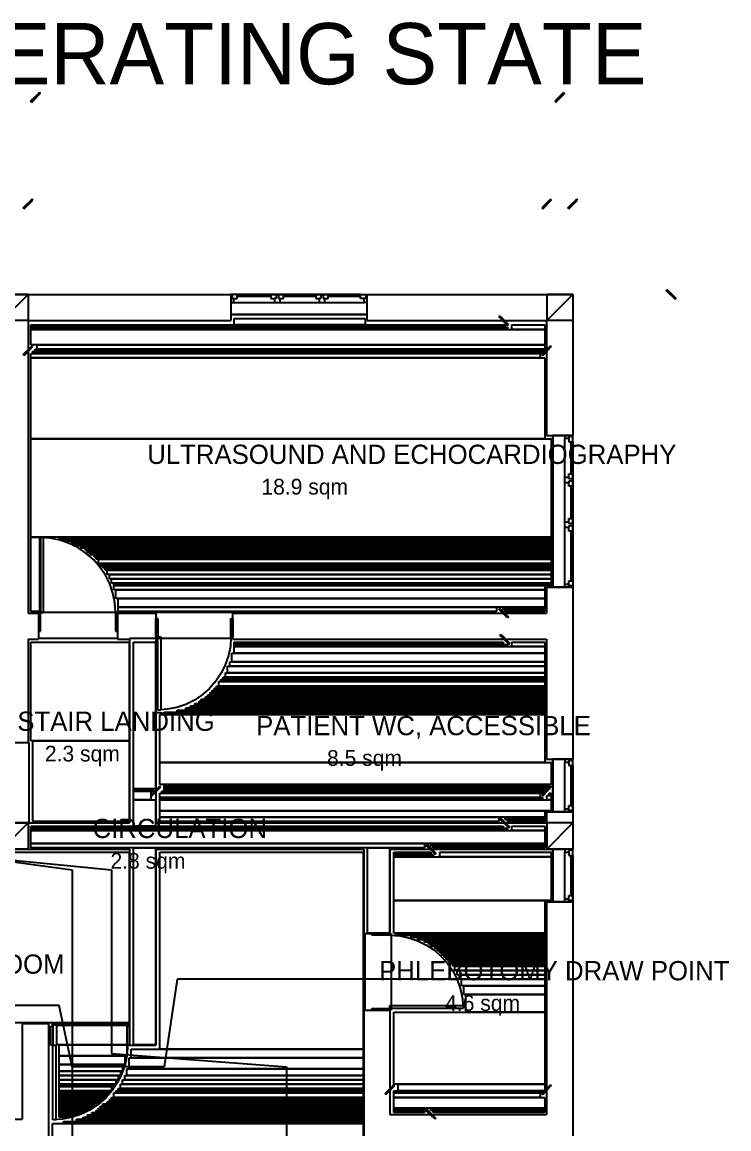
# Model space of a CAD drawing. Header units: millimetres. Extents: x -1419 to 55175, y -17366 to 3110.
# Drawn here: x 47097 to 55175, y -9535 to 3110 of the extents above; entities that cross this region are included whole.
import ezdxf

# ---------------------------------------------------------------- set-up
doc = ezdxf.new("R2010")
doc.units = ezdxf.units.MM
for name, color, linetype in [('COLUMN', 7, 'CONTINUOUS'), ('DOOR-EXISTING', 8, 'CONTINUOUS'), ('FLOW-PATIENT', 5, 'CONTINUOUS'), ('FLOW-SPECIMEN', 3, 'CONTINUOUS'), ('NOTES', 8, 'CONTINUOUS'), ('OPENING-CASED', 4, 'CONTINUOUS'), ('ROOM-AREA', 8, 'CONTINUOUS'), ('ROOM-TEXT', 7, 'CONTINUOUS'), ('WALL-EXISTING', 7, 'CONTINUOUS'), ('ZONE-CLINIC', 5, 'CONTINUOUS'), ('ZONE-COMMON', 8, 'CONTINUOUS'), ('ZONE-DIAGNOSTICS', 3, 'CONTINUOUS'), ('ZONE-PROCEDURE', 6, 'CONTINUOUS')]:
    doc.layers.add(name, color=color, linetype=linetype)

msp = doc.modelspace()

# ---------------------------------------------------------------- linework, layer by layer
at = {"layer": 'COLUMN'}
for p, q in [((47295.4, 2306.7), (47194.2, 2208.8)), ((47194.2, 2208.8), (47295.4, 2306.7)), ((47207.3, 2195.8), (47295.4, 2306.7)), ((47207.3, 2195.8), (47295.4, 2306.7)), ((47295.4, 2306.7), (47207.3, 2195.8)), ((47295.4, 2306.7), (47207.3, 2195.8)), ((47305.2, 2296.9), (47207.3, 2195.8)), ((47207.3, 2195.8), (47305.2, 2296.9)), ((47295.4, 2306.7), (47305.2, 2296.9)), ((47305.2, 2296.9), (47295.4, 2306.7)), ((53285.6, 2306.7), (53184.5, 2208.8)), ((53197.5, 2195.8), (53285.6, 2306.7)), ((53197.5, 2195.8), (53285.6, 2306.7)), ((53295.4, 2296.9), (53197.5, 2195.8)), ((53285.6, 2306.7), (53295.4, 2296.9)), ((47194.2, 2208.8), (47207.3, 2195.8)), ((47207.3, 2195.8), (47194.2, 2208.8)), ((53184.5, 2208.8), (53197.5, 2195.8)), ((47109.4, 988.6), (47210.5, 1086.5)), ((47109.4, 988.6), (47210.5, 1086.5)), ((47210.5, 1086.5), (47122.4, 975.5)), ((47210.5, 1086.5), (47122.4, 975.5)), ((47210.5, 1086.5), (47122.4, 975.5)), ((47210.5, 1086.5), (47122.4, 975.5)), ((47122.4, 975.5), (47220.3, 1076.7)), ((47122.4, 975.5), (47220.3, 1076.7)), ((47220.3, 1076.7), (47210.5, 1086.5)), ((47220.3, 1076.7), (47210.5, 1086.5)), ((53135.5, 1086.5), (53037.6, 988.6)), ((53135.5, 1086.5), (53037.6, 988.6)), ((53047.4, 975.5), (53135.5, 1086.5)), ((53047.4, 975.5), (53135.5, 1086.5)), ((53047.4, 975.5), (53135.5, 1086.5)), ((53047.4, 975.5), (53135.5, 1086.5)), ((53145.3, 1076.7), (53047.4, 975.5)), ((53145.3, 1076.7), (53047.4, 975.5)), ((53135.5, 1086.5), (53145.3, 1076.7)), ((53135.5, 1086.5), (53145.3, 1076.7)), ((53334.5, 988.6), (53435.7, 1086.5)), ((53435.7, 1086.5), (53347.6, 975.5)), ((53435.7, 1086.5), (53347.6, 975.5)), ((53347.6, 975.5), (53445.5, 1076.7)), ((53445.5, 1076.7), (53435.7, 1086.5)), ((47122.4, 975.5), (47109.4, 988.6)), ((47122.4, 975.5), (47109.4, 988.6)), ((53037.6, 988.6), (53047.4, 975.5)), ((53037.6, 988.6), (53047.4, 975.5)), ((53347.6, 975.5), (53334.5, 988.6)), ((46864.7, -300.2), (47164.9, 0)), ((47164.9, 0), (46864.7, 0)), ((46864.7, -300.2), (47164.9, 0)), ((47164.9, 0), (47164.9, -300.2)), ((53093.1, 0), (53093.1, -300.2)), ((53093.1, -300.2), (53393.3, 0)), ((53393.3, 0), (53093.1, 0)), ((53093.1, -300.2), (53393.3, 0)), ((53393.3, 0), (53393.3, -300.2)), ((54460.1, 45.7), (54469.9, 55.5)), ((54571.1, -45.7), (54460.1, 45.7)), ((54460.1, 45.7), (54561.3, -55.5)), ((54571.1, -45.7), (54460.1, 45.7)), ((54469.9, 55.5), (54571.1, -45.7)), ((54561.3, -55.5), (54571.1, -45.7)), ((52545, -254.5), (52558, -244.7)), ((52558, -244.7), (52655.9, -345.8)), ((47164.9, -300.2), (46864.7, -300.2)), ((52655.9, -345.8), (52545, -254.5)), ((52545, -254.5), (52646.1, -355.6)), ((52655.9, -345.8), (52545, -254.5)), ((52646.1, -355.6), (52655.9, -345.8)), ((53393.3, -300.2), (53093.1, -300.2)), ((47109.4, -688.4), (47210.5, -587.3)), ((47210.5, -587.3), (47122.4, -698.2)), ((47210.5, -587.3), (47122.4, -698.2)), ((47122.4, -698.2), (47220.3, -597.1)), ((47220.3, -597.1), (47210.5, -587.3)), ((53135.5, -587.3), (53037.6, -688.4)), ((53047.4, -698.2), (53135.5, -587.3)), ((53047.4, -698.2), (53135.5, -587.3)), ((53145.3, -597.1), (53047.4, -698.2)), ((53135.5, -587.3), (53145.3, -597.1)), ((47122.4, -698.2), (47109.4, -688.4)), ((53037.6, -688.4), (53047.4, -698.2)), ((52558, -3585.7), (52545, -3595.4)), ((52545, -3595.4), (52655.9, -3686.8)), ((52545, -3595.4), (52655.9, -3686.8)), ((52646.1, -3696.6), (52545, -3595.4)), ((52655.9, -3686.8), (52558, -3585.7)), ((52655.9, -3686.8), (52646.1, -3696.6)), ((52558, -3895.6), (52571.1, -3885.8)), ((52669, -3983.7), (52558, -3895.6)), ((52558, -3895.6), (52659.2, -3996.7)), ((52669, -3983.7), (52558, -3895.6)), ((52571.1, -3885.8), (52669, -3983.7)), ((52659.2, -3996.7), (52669, -3983.7)), ((48571.1, -5719.4), (48672.2, -5618.3)), ((48672.2, -5618.3), (48580.9, -5729.2)), ((48672.2, -5618.3), (48580.9, -5729.2)), ((48580.9, -5729.2), (48682, -5628.1)), ((48682, -5628.1), (48672.2, -5618.3)), ((53135.5, -5618.3), (53037.6, -5719.4)), ((53047.4, -5729.2), (53135.5, -5618.3)), ((53047.4, -5729.2), (53135.5, -5618.3)), ((53145.3, -5628.1), (53047.4, -5729.2)), ((53135.5, -5618.3), (53145.3, -5628.1)), ((48580.9, -5729.2), (48571.1, -5719.4)), ((53037.6, -5719.4), (53047.4, -5729.2)), ((46864.7, -6339.3), (47164.9, -6039.2)), ((47164.9, -6039.2), (46864.7, -6039.2)), ((46864.7, -6339.3), (47164.9, -6039.2)), ((47164.9, -6039.2), (47164.9, -6339.3)), ((52571.1, -5987), (52558, -5996.8)), ((52558, -5996.8), (52669, -6084.8)), ((52558, -5996.8), (52669, -6084.8)), ((52659.2, -6094.6), (52558, -5996.8)), ((52669, -6084.8), (52571.1, -5987)), ((53093.1, -6039.2), (53093.1, -6339.3)), ((53093.1, -6339.3), (53393.3, -6039.2)), ((53393.3, -6039.2), (53093.1, -6039.2)), ((53093.1, -6339.3), (53393.3, -6039.2)), ((53393.3, -6039.2), (53393.3, -6339.3)), ((52669, -6084.8), (52659.2, -6094.6)), ((51716.3, -6296.9), (51726, -6283.9)), ((51827.2, -6385), (51716.3, -6296.9)), ((51716.3, -6296.9), (51817.4, -6394.8)), ((51827.2, -6385), (51716.3, -6296.9)), ((51726, -6283.9), (51827.2, -6385)), ((47164.9, -6339.3), (46864.7, -6339.3)), ((51817.4, -6394.8), (51827.2, -6385)), ((53393.3, -6339.3), (53093.1, -6339.3)), ((51246.4, -9132.2), (51344.3, -9031)), ((51344.3, -9031), (51256.2, -9141.9)), ((51344.3, -9031), (51256.2, -9141.9)), ((51256.2, -9141.9), (51357.4, -9040.8)), ((51357.4, -9040.8), (51344.3, -9031)), ((53135.5, -9031), (53037.6, -9132.2)), ((53047.4, -9141.9), (53135.5, -9031)), ((53047.4, -9141.9), (53135.5, -9031)), ((53145.3, -9040.8), (53047.4, -9141.9)), ((53135.5, -9031), (53145.3, -9040.8)), ((51256.2, -9141.9), (51246.4, -9132.2)), ((53037.6, -9132.2), (53047.4, -9141.9)), ((51726, -9314.9), (51716.3, -9327.9)), ((51716.3, -9327.9), (51827.2, -9416)), ((51716.3, -9327.9), (51827.2, -9416)), ((51817.4, -9425.8), (51716.3, -9327.9)), ((51827.2, -9416), (51726, -9314.9)), ((51827.2, -9416), (51817.4, -9425.8))]:
    msp.add_line(p, q, dxfattribs=at)
at = {"layer": 'DOOR-EXISTING'}
for p, q in [((49556.4, 0), (49484.6, 0)), ((49484.6, 0), (49484.6, -231.6)), ((49497.7, 0), (49497.7, -45.7)), ((50192.6, 0), (49556.4, 0)), ((49556.4, 0), (50965.8, 0)), ((49556.4, -45.7), (49556.4, 0)), ((50120.8, 0), (49647.7, 0)), ((50013.2, 0), (49941.4, 0)), ((49941.4, 0), (49941.4, -45.7)), ((50000.1, 0), (50000.1, -45.7)), ((50084.9, 0), (50013.2, 0)), ((50026.2, 0), (50026.2, -45.7)), ((50084.9, -45.7), (50084.9, 0)), ((50965.8, 0), (50192.6, 0)), ((50734.2, 0), (50264.4, 0)), ((50525.4, 0), (50453.6, 0)), ((50453.6, 0), (50453.6, -45.7)), ((50512.3, 0), (50512.3, -45.7)), ((50597.2, 0), (50525.4, 0)), ((50538.4, 0), (50538.4, -45.7)), ((50597.2, -45.7), (50597.2, 0)), ((50965.8, -45.7), (50965.8, 0)), ((50965.8, 0), (51037.6, 0)), ((51024.6, 0), (51024.6, -45.7)), ((51037.6, 0), (51037.6, -231.6)), ((49484.6, -91.4), (49517.2, -91.4)), ((49497.7, -45.7), (49517.2, -45.7)), ((49517.2, -91.4), (49517.2, -45.7)), ((49517.2, -45.7), (49556.4, -45.7)), ((49517.2, -91.4), (50160, -91.4)), ((49941.4, -22.8), (49556.4, -22.8)), ((49941.4, -45.7), (49980.5, -45.7)), ((50000.1, -45.7), (49980.5, -45.7)), ((49980.5, -45.7), (49980.5, -91.4)), ((49980.5, -91.4), (50013.2, -91.4)), ((50013.2, -91.4), (50045.8, -91.4)), ((50026.2, -45.7), (50045.8, -45.7)), ((50045.8, -45.7), (50084.9, -45.7)), ((50045.8, -91.4), (50045.8, -45.7)), ((50453.6, -22.8), (50084.9, -22.8)), ((50098, -91.4), (51005, -91.4)), ((50453.6, -45.7), (50492.8, -45.7)), ((50512.3, -45.7), (50492.8, -45.7)), ((50492.8, -45.7), (50492.8, -91.4)), ((50492.8, -91.4), (50525.4, -91.4)), ((50525.4, -91.4), (50558, -91.4)), ((50538.4, -45.7), (50558, -45.7)), ((50558, -45.7), (50597.2, -45.7)), ((50558, -91.4), (50558, -45.7)), ((50965.8, -22.8), (50597.2, -22.8)), ((51005, -45.7), (50965.8, -45.7)), ((51005, -91.4), (51005, -45.7)), ((51024.6, -45.7), (51005, -45.7)), ((51037.6, -91.4), (51005, -91.4)), ((51037.6, -231.6), (49484.6, -231.6)), ((49484.6, -231.6), (50192.6, -231.6)), ((50192.6, -231.6), (51037.6, -231.6)), ((53161.6, -2453.5), (53161.6, -1611.7)), ((53161.6, -1611.7), (53161.6, -3344.2)), ((53390, -1611.7), (53161.6, -1611.7)), ((53298.6, -1611.7), (53298.6, -1644.4)), ((53390, -1624.8), (53344.3, -1624.8)), ((53344.3, -1624.8), (53344.3, -1644.4)), ((53390, -1683.5), (53390, -1611.7)), ((53298.6, -1644.4), (53344.3, -1644.4)), ((53298.6, -2551.4), (53298.6, -1644.4)), ((53344.3, -1644.4), (53344.3, -1683.5)), ((53344.3, -1683.5), (53390, -1683.5)), ((53367.2, -1683.5), (53367.2, -2048.9)), ((53390, -1683.5), (53390, -2453.5)), ((53390, -3272.4), (53390, -1683.5)), ((53390, -1911.9), (53390, -2381.7)), ((53298.6, -2120.7), (53298.6, -2088.1)), ((53298.6, -2088.1), (53344.3, -2088.1)), ((53298.6, -2153.3), (53298.6, -2120.7)), ((53344.3, -2088.1), (53344.3, -2048.9)), ((53344.3, -2048.9), (53390, -2048.9)), ((53344.3, -2107.7), (53344.3, -2088.1)), ((53390, -2107.7), (53344.3, -2107.7)), ((53390, -2133.8), (53344.3, -2133.8)), ((53344.3, -2133.8), (53344.3, -2153.3)), ((53390, -2048.9), (53390, -2120.7)), ((53390, -2120.7), (53390, -2192.5)), ((53344.3, -2153.3), (53298.6, -2153.3)), ((53344.3, -2192.5), (53344.3, -2153.3)), ((53390, -2192.5), (53344.3, -2192.5)), ((53367.2, -2192.5), (53367.2, -2561.2)), ((53161.6, -3344.2), (53161.6, -2453.5)), ((53298.6, -3311.6), (53298.6, -2486.1)), ((53390, -2453.5), (53390, -3272.4)), ((53390, -2525.3), (53390, -2998.4)), ((53298.6, -2633), (53298.6, -2600.3)), ((53298.6, -2600.3), (53344.3, -2600.3)), ((53298.6, -2665.6), (53298.6, -2633)), ((53344.3, -2600.3), (53344.3, -2561.2)), ((53344.3, -2561.2), (53390, -2561.2)), ((53344.3, -2619.9), (53344.3, -2600.3)), ((53390, -2619.9), (53344.3, -2619.9)), ((53390, -2646), (53344.3, -2646)), ((53344.3, -2646), (53344.3, -2665.6)), ((53390, -2561.2), (53390, -2633)), ((53390, -2633), (53390, -2704.7)), ((47341, -2779.8), (47308.4, -2779.8)), ((47308.4, -2779.8), (47308.4, -3634.6)), ((47419.3, -2786.3), (47308.4, -2779.8)), ((47341, -3634.6), (47341, -2779.8)), ((53344.3, -2665.6), (53298.6, -2665.6)), ((53344.3, -2704.7), (53344.3, -2665.6)), ((53390, -2704.7), (53344.3, -2704.7)), ((53367.2, -2704.7), (53367.2, -3272.4)), ((47530.3, -2809.1), (47419.3, -2786.3)), ((47634.7, -2845), (47530.3, -2809.1)), ((47735.8, -2894), (47634.7, -2845)), ((47827.2, -2956), (47735.8, -2894)), ((47912, -3031), (47827.2, -2956)), ((47987.1, -3115.8), (47912, -3031)), ((48049, -3207.2), (47987.1, -3115.8)), ((48098, -3308.3), (48049, -3207.2)), ((53344.3, -3311.6), (53344.3, -3272.4)), ((53344.3, -3272.4), (53390, -3272.4)), ((53390, -3272.4), (53390, -3344.2)), ((48133.9, -3416), (48098, -3308.3)), ((53390, -3344.2), (53161.6, -3344.2)), ((53298.6, -3344.2), (53298.6, -3311.6)), ((53298.6, -3311.6), (53344.3, -3311.6)), ((53344.3, -3331.2), (53344.3, -3311.6)), ((53390, -3331.2), (53344.3, -3331.2)), ((48156.7, -3523.7), (48133.9, -3416)), ((48163.2, -3634.6), (48156.7, -3523.7)), ((47308.4, -3634.6), (47285.6, -3634.6)), ((47285.6, -3634.6), (47285.6, -3849.9)), ((47308.4, -3849.9), (47308.4, -3634.6)), ((47308.4, -3634.6), (47341, -3634.6)), ((48186.1, -3634.6), (48163.2, -3634.6)), ((48163.2, -3634.6), (48163.2, -3849.9)), ((48186.1, -3849.9), (48186.1, -3634.6)), ((48626.5, -3911.9), (48626.5, -3703.1)), ((48626.5, -3703.1), (48649.4, -3703.1)), ((48649.4, -3703.1), (48649.4, -3911.9)), ((49484.6, -3911.9), (49484.6, -3703.1)), ((49484.6, -3703.1), (49507.4, -3703.1)), ((49507.4, -3703.1), (49507.4, -3911.9)), ((47285.6, -3849.9), (47308.4, -3849.9)), ((48163.2, -3849.9), (48186.1, -3849.9)), ((48649.4, -3911.9), (48626.5, -3911.9)), ((48649.4, -4750.4), (48649.4, -3911.9)), ((48649.4, -3911.9), (48682, -3911.9)), ((48682, -3911.9), (48682, -4750.4)), ((49484.6, -3911.9), (49478.1, -4022.8)), ((49507.4, -3911.9), (49484.6, -3911.9)), ((49478.1, -4022.8), (49455.2, -4127.3)), ((49455.2, -4127.3), (49419.4, -4231.7)), ((49419.4, -4231.7), (49373.7, -4329.5)), ((49311.7, -4420.9), (49239.9, -4502.5)), ((49373.7, -4329.5), (49311.7, -4420.9)), ((49239.9, -4502.5), (49155.1, -4577.5)), ((49067, -4636.2), (48969.1, -4685.2)), ((49155.1, -4577.5), (49067, -4636.2)), ((48757, -4740.6), (48649.4, -4750.4)), ((48682, -4750.4), (48649.4, -4750.4)), ((48864.7, -4721.1), (48757, -4740.6)), ((48969.1, -4685.2), (48864.7, -4721.1)), ((53161.6, -5911.9), (53161.6, -5311.6)), ((53161.6, -5311.6), (53161.6, -5911.9)), ((53390, -5311.6), (53161.6, -5311.6)), ((53298.6, -5311.6), (53298.6, -5344.2)), ((53298.6, -5344.2), (53344.3, -5344.2)), ((53298.6, -5872.8), (53298.6, -5344.2)), ((53390, -5324.6), (53344.3, -5324.6)), ((53344.3, -5324.6), (53344.3, -5344.2)), ((53344.3, -5344.2), (53344.3, -5383.4)), ((53344.3, -5383.4), (53390, -5383.4)), ((53367.2, -5383.4), (53367.2, -5748.8)), ((53367.2, -5419.3), (53367.2, -5840.1)), ((53390, -5383.4), (53390, -5311.6)), ((53390, -5383.4), (53390, -5872.8)), ((53390, -5872.8), (53390, -5383.4)), ((53390, -5647.6), (53390, -5911.9)), ((53390, -5911.9), (53161.6, -5911.9)), ((53298.6, -5911.9), (53298.6, -5879.3)), ((53298.6, -5879.3), (53344.3, -5879.3)), ((53344.3, -5879.3), (53344.3, -5840.1)), ((53344.3, -5840.1), (53390, -5840.1)), ((53344.3, -5898.9), (53344.3, -5879.3)), ((53390, -5898.9), (53344.3, -5898.9)), ((53390, -5840.1), (53390, -5911.9)), ((53161.6, -6939.7), (53161.6, -6339.3)), ((53161.6, -6339.3), (53161.6, -6939.7)), ((53390, -6339.3), (53161.6, -6339.3)), ((53298.6, -6339.3), (53298.6, -6372)), ((53298.6, -6372), (53344.3, -6372)), ((53298.6, -6903.8), (53298.6, -6372)), ((53390, -6352.4), (53344.3, -6352.4)), ((53344.3, -6352.4), (53344.3, -6372)), ((53344.3, -6372), (53344.3, -6411.1)), ((53344.3, -6411.1), (53390, -6411.1)), ((53367.2, -6411.1), (53367.2, -6779.8)), ((53390, -6411.1), (53390, -6339.3)), ((53390, -6411.1), (53390, -6903.8)), ((53390, -6903.8), (53390, -6411.1)), ((53367.2, -6450.3), (53367.2, -6867.9)), ((53390, -6678.6), (53390, -6939.7)), ((53390, -6939.7), (53161.6, -6939.7)), ((53298.6, -6939.7), (53298.6, -6907)), ((53298.6, -6907), (53344.3, -6907)), ((53344.3, -6907), (53344.3, -6867.9)), ((53344.3, -6867.9), (53390, -6867.9)), ((53344.3, -6926.6), (53344.3, -6907)), ((53390, -6926.6), (53344.3, -6926.6)), ((53390, -6867.9), (53390, -6939.7)), ((51093.1, -7321.4), (51093.1, -7301.8)), ((51093.1, -7301.8), (51301.9, -7301.8)), ((51301.9, -7321.4), (51093.1, -7321.4)), ((51301.9, -7301.8), (51301.9, -7321.4)), ((51301.9, -7321.4), (51412.8, -7331.2)), ((51412.8, -7331.2), (51517.2, -7350.8)), ((51517.2, -7350.8), (51621.6, -7386.6)), ((51621.6, -7386.6), (51719.5, -7435.6)), ((51719.5, -7435.6), (51810.9, -7494.3)), ((51810.9, -7494.3), (51892.4, -7569.3)), ((51892.4, -7569.3), (51964.2, -7650.9)), ((51964.2, -7650.9), (52026.2, -7742.3)), ((52026.2, -7742.3), (52071.9, -7840.1)), ((52071.9, -7840.1), (52107.8, -7941.3)), ((52107.8, -7941.3), (52130.6, -8049)), ((52130.6, -8049), (52137.1, -8159.9)), ((51093.1, -8159.9), (51301.9, -8159.9)), ((51093.1, -8179.5), (51093.1, -8159.9)), ((51301.9, -8179.5), (51093.1, -8179.5)), ((51301.9, -8159.9), (51301.9, -8127.3)), ((51301.9, -8127.3), (52137.1, -8127.3)), ((51301.9, -8159.9), (51301.9, -8179.5)), ((52137.1, -8159.9), (51301.9, -8159.9)), ((52137.1, -8127.3), (52137.1, -8159.9)), ((47425.9, -8577.5), (47425.9, -8362.2)), ((47425.9, -8362.2), (47448.7, -8362.2)), ((47448.7, -8362.2), (47448.7, -8577.5)), ((48303.5, -8577.5), (48303.5, -8362.2)), ((48303.5, -8362.2), (48326.4, -8362.2)), ((48326.4, -8362.2), (48326.4, -8577.5)), ((47448.7, -8577.5), (47425.9, -8577.5)), ((47448.7, -9432.3), (47448.7, -8577.5)), ((47448.7, -8577.5), (47481.3, -8577.5)), ((47481.3, -8577.5), (47481.3, -9432.3)), ((48303.5, -8577.5), (48297, -8688.4)), ((48326.4, -8577.5), (48303.5, -8577.5)), ((48297, -8688.4), (48274.2, -8796.1)), ((48274.2, -8796.1), (48238.3, -8903.8)), ((48238.3, -8903.8), (48189.3, -9004.9)), ((48127.3, -9096.3), (48052.3, -9181.1)), ((48189.3, -9004.9), (48127.3, -9096.3)), ((48052.3, -9181.1), (47967.5, -9256.1)), ((47876.1, -9318.1), (47775, -9367.1)), ((47967.5, -9256.1), (47876.1, -9318.1)), ((47559.6, -9422.5), (47448.7, -9432.3)), ((47481.3, -9432.3), (47448.7, -9432.3)), ((47670.6, -9403), (47559.6, -9422.5)), ((47775, -9367.1), (47670.6, -9403))]:
    msp.add_line(p, q, dxfattribs=at)
at = {"layer": 'FLOW-PATIENT'}
for p, q in [((46570, -6425), (47670, -6575)), ((46570, -6425), (48120, -6575)), ((47670, -6575), (47670, -9825)), ((48120, -6575), (48120, -8675)), ((48120, -8675), (50120, -8825)), ((50120, -8825), (50120, -9825))]:
    msp.add_line(p, q, dxfattribs=at)
at = {"layer": 'FLOW-SPECIMEN'}
for p, q in [((48870, -7825), (48720, -8825)), ((52320, -7825), (48870, -7825)), ((47520, -8125), (45620, -8125)), ((47670, -8825), (47520, -8125)), ((48720, -8825), (47670, -8825))]:
    msp.add_line(p, q, dxfattribs=at)
at = {"layer": 'OPENING-CASED'}
for p, q in [((47285.6, -3630), (48186.1, -3630)), ((48626.5, -3630), (49507.4, -3630)), ((47285.6, -3930), (48186.1, -3930)), ((48326.4, -3930), (49507.4, -3930)), ((47175, -5119.1), (47175, -6039.2)), ((51015, -7301.8), (51015, -8179.5)), ((51315, -7301.8), (51315, -8179.5))]:
    msp.add_line(p, q, dxfattribs=at)
at = {"layer": 'WALL-EXISTING'}
for p, q in [((46006.6, 0), (49484.6, 0)), ((49484.6, 0), (49484.6, -300.2)), ((51037.6, 0), (51037.6, -300.2)), ((51037.6, 0), (53390, 0)), ((53390, 0), (53390, -1611.7)), ((47164.9, -300.2), (47164.9, -3641.1)), ((47164.9, -300.2), (49484.6, -300.2)), ((51037.6, -300.2), (53089.8, -300.2)), ((53089.8, -300.2), (53089.8, -1611.7)), ((53089.8, -1611.7), (53390, -1611.7)), ((53089.8, -3344.2), (53089.8, -3641.1)), ((53089.8, -3344.2), (53390, -3344.2)), ((53390, -3344.2), (53390, -5311.6)), ((47164.9, -3641.1), (47285.6, -3641.1)), ((47285.6, -3641.1), (47285.6, -3941.3)), ((48186.1, -3641.1), (48626.5, -3641.1)), ((48186.1, -3641.1), (48186.1, -3941.3)), ((48626.5, -3641.1), (48626.5, -6039.2)), ((49507.4, -3641.1), (53089.8, -3641.1)), ((49507.4, -3941.3), (49507.4, -3641.1)), ((47164.9, -3941.3), (47285.6, -3941.3)), ((47164.9, -3941.3), (47164.9, -5119.1)), ((48186.1, -3941.3), (48326.4, -3941.3)), ((48326.4, -3941.3), (48326.4, -6039.2)), ((49507.4, -3941.3), (53089.8, -3941.3)), ((53089.8, -3941.3), (53089.8, -5311.6)), ((46864.7, -5119.1), (47164.9, -5119.1)), ((53089.8, -5311.6), (53390, -5311.6)), ((53089.8, -5911.9), (53390, -5911.9)), ((53089.8, -5911.9), (53089.8, -6039.2)), ((53390, -5911.9), (53390, -6339.3)), ((46757, -6039.2), (48326.4, -6039.2)), ((47164.9, -6039.2), (47164.9, -6339.3)), ((47164.9, -6039.2), (47164.9, -6339.3)), ((48626.5, -6039.2), (53089.8, -6039.2)), ((46757, -6339.3), (48326.4, -6339.3)), ((48326.4, -6339.3), (48326.4, -8577.5)), ((48626.5, -6339.3), (51001.7, -6339.3)), ((48626.5, -6339.3), (48626.5, -8577.5)), ((51001.7, -6339.3), (51001.7, -7301.8)), ((51301.9, -6339.3), (53390, -6339.3)), ((51301.9, -6339.3), (51301.9, -7301.8)), ((53089.8, -6939.7), (53390, -6939.7)), ((53089.8, -6939.7), (53089.8, -9370.3)), ((53390, -6939.7), (53390, -9670.5)), ((51001.7, -7301.8), (51301.9, -7301.8)), ((51001.7, -8179.5), (51301.9, -8179.5)), ((51001.7, -8179.5), (51001.7, -9670.5)), ((51301.9, -8179.5), (51301.9, -9370.3)), ((47099.6, -8329.5), (47399.8, -8329.5)), ((47099.6, -8329.5), (47099.6, -9422.5)), ((47399.8, -8329.5), (47399.8, -9719.4)), ((48326.4, -8577.5), (48626.5, -8577.5)), ((42841.9, -9422.5), (47099.6, -9422.5)), ((51301.9, -9370.3), (53089.8, -9370.3))]:
    msp.add_line(p, q, dxfattribs=at)
at = {"layer": 'ZONE-CLINIC'}
for p, q in [((48670, -6375), (50995, -6375)), ((48670, -8625), (48670, -6375)), ((50995, -6375), (50995, -8625)), ((48320, -8725), (50995, -8725)), ((48320, -8850), (48320, -8725)), ((48345, -8625), (50995, -8625)), ((48345, -8725), (48345, -8625)), ((50995, -8725), (48345, -8725)), ((50995, -8625), (48670, -8625)), ((50995, -8625), (50995, -8725)), ((50995, -8725), (50995, -8850)), ((48295, -8850), (50995, -8850)), ((48295, -8925), (48295, -8850)), ((50995, -8850), (48320, -8850)), ((50995, -8850), (50995, -8925)), ((48245, -8975), (50995, -8975)), ((48245, -9025), (48245, -8975)), ((48270, -8925), (50995, -8925)), ((48270, -8975), (48270, -8925)), ((50995, -8975), (48270, -8975)), ((50995, -8925), (48295, -8925)), ((50995, -8925), (50995, -8975)), ((50995, -8975), (50995, -9025)), ((48170, -9100), (50995, -9100)), ((48170, -9125), (48170, -9100)), ((48195, -9075), (50995, -9075)), ((48195, -9100), (48195, -9075)), ((50995, -9100), (48195, -9100)), ((48220, -9025), (50995, -9025)), ((48220, -9075), (48220, -9025)), ((50995, -9075), (48220, -9075)), ((50995, -9025), (48245, -9025)), ((50995, -9025), (50995, -9075)), ((50995, -9075), (50995, -9100)), ((50995, -9100), (50995, -9125)), ((48070, -9225), (50995, -9225)), ((48070, -9250), (48070, -9225)), ((48095, -9200), (50995, -9200)), ((48095, -9225), (48095, -9200)), ((50995, -9225), (48095, -9225)), ((48120, -9175), (50995, -9175)), ((48120, -9200), (48120, -9175)), ((50995, -9200), (48120, -9200)), ((48145, -9125), (50995, -9125)), ((48145, -9175), (48145, -9125)), ((50995, -9175), (48145, -9175)), ((50995, -9125), (48170, -9125)), ((50995, -9125), (50995, -9175)), ((50995, -9175), (50995, -9200)), ((50995, -9200), (50995, -9225)), ((50995, -9225), (50995, -9250)), ((47895, -9350), (50995, -9350)), ((47895, -9375), (47895, -9350)), ((47945, -9325), (50995, -9325)), ((47945, -9350), (47945, -9325)), ((50995, -9350), (47945, -9350)), ((47970, -9300), (50995, -9300)), ((47970, -9325), (47970, -9300)), ((50995, -9325), (47970, -9325)), ((47995, -9275), (50995, -9275)), ((47995, -9300), (47995, -9275)), ((50995, -9300), (47995, -9300)), ((48020, -9250), (50995, -9250)), ((48020, -9275), (48020, -9250)), ((50995, -9275), (48020, -9275)), ((50995, -9250), (48070, -9250)), ((50995, -9250), (50995, -9275)), ((50995, -9275), (50995, -9300)), ((50995, -9300), (50995, -9325)), ((50995, -9325), (50995, -9350)), ((50995, -9350), (50995, -9375)), ((47445, -9475), (50995, -9475)), ((47445, -9700), (47445, -9475)), ((47570, -9450), (50995, -9450)), ((47570, -9475), (47570, -9450)), ((50995, -9475), (47570, -9475)), ((47720, -9425), (50995, -9425)), ((47720, -9450), (47720, -9425)), ((50995, -9450), (47720, -9450)), ((47795, -9400), (50995, -9400)), ((47795, -9425), (47795, -9400)), ((50995, -9425), (47795, -9425)), ((47845, -9375), (50995, -9375)), ((47845, -9400), (47845, -9375)), ((50995, -9400), (47845, -9400)), ((50995, -9375), (47895, -9375)), ((50995, -9375), (50995, -9400)), ((50995, -9400), (50995, -9425)), ((50995, -9425), (50995, -9450)), ((50995, -9450), (50995, -9475)), ((50995, -9475), (50995, -9700))]:
    msp.add_line(p, q, dxfattribs=at)
at = {"layer": 'ZONE-COMMON'}
for p, q in [((47195, -3975), (48320, -3975)), ((47195, -5100), (47195, -3975)), ((48320, -3975), (48320, -5100)), ((48370, -3975), (48620, -3975)), ((48370, -5650), (48370, -3975)), ((48620, -3975), (48620, -5650)), ((49520, -3975), (52595, -3975)), ((49520, -4000), (49520, -3975)), ((52595, -4000), (49520, -4000)), ((49520, -4000), (52645, -4000)), ((49520, -4025), (49520, -4000)), ((52645, -4025), (49520, -4025)), ((49520, -4025), (53070, -4025)), ((49520, -4100), (49520, -4025)), ((52595, -3975), (52595, -4000)), ((52645, -4000), (52645, -4025)), ((52695, -3975), (53070, -3975)), ((52695, -4025), (52695, -3975)), ((53070, -4025), (52695, -4025)), ((53070, -3975), (53070, -4025)), ((53070, -4025), (53070, -4100)), ((49495, -4100), (53070, -4100)), ((49495, -4200), (49495, -4100)), ((53070, -4100), (49520, -4100)), ((53070, -4100), (53070, -4200)), ((49445, -4250), (53070, -4250)), ((49445, -4325), (49445, -4250)), ((49470, -4200), (53070, -4200)), ((49470, -4250), (49470, -4200)), ((53070, -4250), (49470, -4250)), ((53070, -4200), (49495, -4200)), ((53070, -4200), (53070, -4250)), ((53070, -4250), (53070, -4325)), ((49345, -4425), (53070, -4425)), ((49345, -4475), (49345, -4425)), ((49370, -4400), (53070, -4400)), ((49370, -4425), (49370, -4400)), ((53070, -4425), (49370, -4425)), ((49395, -4375), (53070, -4375)), ((49395, -4400), (49395, -4375)), ((53070, -4400), (49395, -4400)), ((49420, -4325), (53070, -4325)), ((49420, -4375), (49420, -4325)), ((53070, -4375), (49420, -4375)), ((53070, -4325), (49445, -4325)), ((53070, -4325), (53070, -4375)), ((53070, -4375), (53070, -4400)), ((53070, -4400), (53070, -4425)), ((53070, -4425), (53070, -4475)), ((49245, -4550), (53070, -4550)), ((49245, -4575), (49245, -4550)), ((49270, -4525), (53070, -4525)), ((49270, -4550), (49270, -4525)), ((53070, -4550), (49270, -4550)), ((49295, -4500), (53070, -4500)), ((49295, -4525), (49295, -4500)), ((53070, -4525), (49295, -4525)), ((49320, -4475), (53070, -4475)), ((49320, -4500), (49320, -4475)), ((53070, -4500), (49320, -4500)), ((53070, -4475), (49345, -4475)), ((53070, -4475), (53070, -4500)), ((53070, -4500), (53070, -4525)), ((53070, -4525), (53070, -4550)), ((53070, -4550), (53070, -4575)), ((49070, -4675), (53070, -4675)), ((49070, -4700), (49070, -4675)), ((49120, -4650), (53070, -4650)), ((49120, -4675), (49120, -4650)), ((53070, -4675), (49120, -4675)), ((49145, -4625), (53070, -4625)), ((49145, -4650), (49145, -4625)), ((53070, -4650), (49145, -4650)), ((49195, -4600), (53070, -4600)), ((49195, -4625), (49195, -4600)), ((53070, -4625), (49195, -4625)), ((49220, -4575), (53070, -4575)), ((49220, -4600), (49220, -4575)), ((53070, -4600), (49220, -4600)), ((53070, -4575), (49245, -4575)), ((53070, -4575), (53070, -4600)), ((53070, -4600), (53070, -4625)), ((53070, -4625), (53070, -4650)), ((53070, -4650), (53070, -4675)), ((53070, -4675), (53070, -4700)), ((48670, -4800), (53070, -4800)), ((48670, -5350), (48670, -4800)), ((48720, -4775), (53070, -4775)), ((48720, -4800), (48720, -4775)), ((53070, -4800), (48720, -4800)), ((48870, -4750), (53070, -4750)), ((48870, -4775), (48870, -4750)), ((53070, -4775), (48870, -4775)), ((48970, -4725), (53070, -4725)), ((48970, -4750), (48970, -4725)), ((53070, -4750), (48970, -4750)), ((49020, -4700), (53070, -4700)), ((49020, -4725), (49020, -4700)), ((53070, -4725), (49020, -4725)), ((53070, -4700), (49070, -4700)), ((53070, -4700), (53070, -4725)), ((53070, -4725), (53070, -4750)), ((53070, -4750), (53070, -4775)), ((53070, -4775), (53070, -4800)), ((53070, -4800), (53070, -5350)), ((48320, -5100), (47195, -5100)), ((47220, -5100), (48320, -5100)), ((47220, -6025), (47220, -5100)), ((48320, -5100), (48320, -6025)), ((53070, -5350), (48670, -5350)), ((48670, -5350), (53145, -5350)), ((48670, -5600), (48670, -5350)), ((53145, -5350), (53145, -5600)), ((48620, -5650), (48370, -5650)), ((48370, -5650), (48595, -5650)), ((48370, -5675), (48370, -5650)), ((48595, -5675), (48370, -5675)), ((48370, -5675), (48570, -5675)), ((48370, -5775), (48370, -5675)), ((48570, -5675), (48570, -5775)), ((48595, -5650), (48595, -5675)), ((53145, -5600), (48670, -5600)), ((48695, -5675), (53045, -5675)), ((48695, -5700), (48695, -5675)), ((48720, -5600), (53120, -5600)), ((48720, -5625), (48720, -5600)), ((53120, -5625), (48720, -5625)), ((48720, -5625), (53095, -5625)), ((48720, -5650), (48720, -5625)), ((48720, -5650), (53070, -5650)), ((48720, -5675), (48720, -5650)), ((53095, -5650), (48720, -5650)), ((53070, -5675), (48720, -5675)), ((53045, -5675), (53045, -5700)), ((53070, -5650), (53070, -5675)), ((53095, -5625), (53095, -5650)), ((53120, -5600), (53120, -5625)), ((48370, -5775), (48620, -5775)), ((48370, -6075), (48370, -5775)), ((48570, -5775), (48370, -5775)), ((48620, -5775), (48620, -6075)), ((48670, -5700), (53020, -5700)), ((48670, -5750), (48670, -5700)), ((53020, -5750), (48670, -5750)), ((48670, -5750), (53045, -5750)), ((48670, -5775), (48670, -5750)), ((48670, -5775), (53145, -5775)), ((48670, -5900), (48670, -5775)), ((53045, -5775), (48670, -5775)), ((53045, -5700), (48695, -5700)), ((53020, -5700), (53020, -5750)), ((53045, -5750), (53045, -5775)), ((53095, -5725), (53145, -5725)), ((53095, -5775), (53095, -5725)), ((53145, -5775), (53095, -5775)), ((53120, -5700), (53145, -5700)), ((53120, -5725), (53120, -5700)), ((53145, -5725), (53120, -5725)), ((53145, -5700), (53145, -5725)), ((53145, -5725), (53145, -5775)), ((53145, -5775), (53145, -5900)), ((48670, -5900), (53070, -5900)), ((48670, -5975), (48670, -5900)), ((53145, -5900), (48670, -5900)), ((53070, -5900), (53070, -5975)), ((48320, -6025), (47220, -6025)), ((53070, -5975), (48670, -5975)), ((48670, -5975), (52545, -5975)), ((48670, -6025), (48670, -5975)), ((52545, -6025), (48670, -6025)), ((52545, -5975), (52545, -6025)), ((52620, -5975), (53070, -5975)), ((52620, -6000), (52620, -5975)), ((53070, -6000), (52620, -6000)), ((52645, -6000), (53070, -6000)), ((52645, -6025), (52645, -6000)), ((53070, -6025), (52645, -6025)), ((53070, -5975), (53070, -6000)), ((53070, -6000), (53070, -6025)), ((47195, -6075), (52595, -6075)), ((47195, -6100), (47195, -6075)), ((52595, -6100), (47195, -6100)), ((47195, -6100), (52645, -6100)), ((47195, -6125), (47195, -6100)), ((52645, -6125), (47195, -6125)), ((47195, -6125), (53070, -6125)), ((47195, -6275), (47195, -6125)), ((48620, -6075), (48370, -6075)), ((52595, -6075), (52595, -6100)), ((52645, -6100), (52645, -6125)), ((52695, -6075), (53070, -6075)), ((52695, -6125), (52695, -6075)), ((53070, -6125), (52695, -6125)), ((53070, -6075), (53070, -6125)), ((53070, -6125), (53070, -6275)), ((53070, -6275), (47195, -6275)), ((47195, -6275), (51695, -6275)), ((47195, -6325), (47195, -6275)), ((51695, -6275), (51695, -6325)), ((51770, -6275), (53070, -6275)), ((51770, -6300), (51770, -6275)), ((53070, -6300), (51770, -6300)), ((51795, -6300), (53070, -6300)), ((51795, -6325), (51795, -6300)), ((53070, -6275), (53070, -6300)), ((53070, -6300), (53070, -6325)), ((51695, -6325), (47195, -6325)), ((48370, -6325), (48620, -6325)), ((48370, -8575), (48370, -6325)), ((48620, -6325), (48620, -8575)), ((51045, -6325), (51295, -6325)), ((51045, -7300), (51045, -6325)), ((51295, -6325), (51295, -7300)), ((53070, -6325), (51795, -6325)), ((51295, -7300), (51045, -7300)), ((48620, -8575), (48370, -8575))]:
    msp.add_line(p, q, dxfattribs=at)
at = {"layer": 'ZONE-DIAGNOSTICS'}
for p, q in [((47195, -350), (52620, -350)), ((47195, -375), (47195, -350)), ((52620, -375), (47195, -375)), ((47195, -375), (52645, -375)), ((47195, -400), (47195, -375)), ((49520, -275), (51020, -275)), ((49520, -350), (49520, -275)), ((51020, -350), (49520, -350)), ((51020, -275), (51020, -350)), ((52620, -350), (52620, -375)), ((52645, -375), (52645, -400)), ((52695, -350), (53070, -350)), ((52695, -400), (52695, -350)), ((53070, -350), (53070, -400)), ((52645, -400), (47195, -400)), ((47195, -400), (53070, -400)), ((47195, -575), (47195, -400)), ((53070, -400), (52695, -400)), ((53070, -400), (53070, -575)), ((53070, -575), (47195, -575)), ((47245, -625), (53070, -625)), ((47245, -650), (47245, -625)), ((47270, -575), (53070, -575)), ((47270, -625), (47270, -575)), ((53070, -625), (47270, -625)), ((53070, -575), (53070, -625)), ((53070, -625), (53070, -650)), ((47195, -675), (53020, -675)), ((47195, -725), (47195, -675)), ((47195, -725), (53070, -725)), ((47195, -1650), (47195, -725)), ((53020, -725), (47195, -725)), ((47220, -650), (53045, -650)), ((47220, -675), (47220, -650)), ((53045, -675), (47220, -675)), ((53070, -650), (47245, -650)), ((53020, -675), (53020, -725)), ((53045, -650), (53045, -675)), ((53070, -725), (53070, -1650)), ((53070, -1650), (47195, -1650)), ((47195, -1650), (53145, -1650)), ((47195, -2775), (47195, -1650)), ((53145, -1650), (53145, -2775)), ((53145, -2775), (47195, -2775)), ((47195, -2775), (47295, -2775)), ((47195, -3625), (47195, -2775)), ((47295, -2775), (47295, -3625)), ((47520, -2775), (53145, -2775)), ((47520, -2800), (47520, -2775)), ((53145, -2775), (53145, -2800)), ((53145, -2800), (47520, -2800)), ((47595, -2800), (53145, -2800)), ((47595, -2825), (47595, -2800)), ((53145, -2825), (47595, -2825)), ((47670, -2825), (53145, -2825)), ((47670, -2850), (47670, -2825)), ((53145, -2850), (47670, -2850)), ((47720, -2850), (53145, -2850)), ((47720, -2875), (47720, -2850)), ((53145, -2875), (47720, -2875)), ((47770, -2875), (53145, -2875)), ((47770, -2900), (47770, -2875)), ((53145, -2900), (47770, -2900)), ((47820, -2900), (53145, -2900)), ((47820, -2925), (47820, -2900)), ((53145, -2800), (53145, -2825)), ((53145, -2825), (53145, -2850)), ((53145, -2850), (53145, -2875)), ((53145, -2875), (53145, -2900)), ((53145, -2900), (53145, -2925)), ((53145, -2925), (47820, -2925)), ((47845, -2925), (53145, -2925)), ((47845, -2950), (47845, -2925)), ((53145, -2950), (47845, -2950)), ((47870, -2950), (53145, -2950)), ((47870, -2975), (47870, -2950)), ((53145, -2975), (47870, -2975)), ((47920, -2975), (53145, -2975)), ((47920, -3000), (47920, -2975)), ((53145, -3000), (47920, -3000)), ((47945, -3000), (53145, -3000)), ((47945, -3025), (47945, -3000)), ((53145, -3025), (47945, -3025)), ((47970, -3025), (53145, -3025)), ((47970, -3075), (47970, -3025)), ((53145, -2925), (53145, -2950)), ((53145, -2950), (53145, -2975)), ((53145, -2975), (53145, -3000)), ((53145, -3000), (53145, -3025)), ((53145, -3025), (53145, -3075)), ((53145, -3075), (47970, -3075)), ((47995, -3075), (53145, -3075)), ((47995, -3100), (47995, -3075)), ((53145, -3100), (47995, -3100)), ((48020, -3100), (53145, -3100)), ((48020, -3125), (48020, -3100)), ((53145, -3125), (48020, -3125)), ((48045, -3125), (53145, -3125)), ((48045, -3150), (48045, -3125)), ((53145, -3150), (48045, -3150)), ((48070, -3150), (53145, -3150)), ((48070, -3200), (48070, -3150)), ((53145, -3075), (53145, -3100)), ((53145, -3100), (53145, -3125)), ((53145, -3125), (53145, -3150)), ((53145, -3150), (53145, -3200)), ((53145, -3200), (48070, -3200)), ((48095, -3200), (53145, -3200)), ((48095, -3250), (48095, -3200)), ((53145, -3250), (48095, -3250)), ((48120, -3250), (53145, -3250)), ((48120, -3300), (48120, -3250)), ((53145, -3200), (53145, -3250)), ((53145, -3250), (53145, -3300)), ((53145, -3300), (48120, -3300)), ((48145, -3300), (53145, -3300)), ((48145, -3325), (48145, -3300)), ((53145, -3325), (48145, -3325)), ((48145, -3325), (53070, -3325)), ((48145, -3375), (48145, -3325)), ((53070, -3375), (48145, -3375)), ((48170, -3375), (53070, -3375)), ((48170, -3475), (48170, -3375)), ((53070, -3325), (53070, -3375)), ((53070, -3375), (53070, -3475)), ((53145, -3300), (53145, -3325)), ((53070, -3475), (48170, -3475)), ((48195, -3475), (53070, -3475)), ((48195, -3575), (48195, -3475)), ((53070, -3475), (53070, -3575)), ((47295, -3625), (47195, -3625)), ((53070, -3575), (48195, -3575)), ((48195, -3575), (52520, -3575)), ((48195, -3625), (48195, -3575)), ((52520, -3625), (48195, -3625)), ((52520, -3575), (52520, -3625)), ((52595, -3575), (53070, -3575)), ((52595, -3600), (52595, -3575)), ((53070, -3600), (52595, -3600)), ((52620, -3600), (53070, -3600)), ((52620, -3625), (52620, -3600)), ((53070, -3625), (52620, -3625)), ((53070, -3575), (53070, -3600)), ((53070, -3600), (53070, -3625)), ((51345, -6375), (51770, -6375)), ((51345, -6400), (51345, -6375)), ((51770, -6400), (51345, -6400)), ((51345, -6400), (51795, -6400)), ((51345, -6425), (51345, -6400)), ((51795, -6425), (51345, -6425)), ((51345, -6425), (53145, -6425)), ((51345, -6925), (51345, -6425)), ((51770, -6375), (51770, -6400)), ((51795, -6400), (51795, -6425)), ((51870, -6375), (53145, -6375)), ((51870, -6425), (51870, -6375)), ((53145, -6425), (51870, -6425)), ((53145, -6375), (53145, -6425)), ((53145, -6425), (53145, -6925)), ((53145, -6925), (51345, -6925)), ((51345, -6925), (53070, -6925)), ((51345, -7300), (51345, -6925)), ((53070, -6925), (53070, -7300)), ((53070, -7300), (51345, -7300)), ((51370, -7300), (53070, -7300)), ((51370, -7325), (51370, -7300)), ((53070, -7325), (51370, -7325)), ((51545, -7325), (53070, -7325)), ((51545, -7350), (51545, -7325)), ((53070, -7300), (53070, -7325)), ((53070, -7325), (53070, -7350)), ((53070, -7350), (51545, -7350)), ((51620, -7350), (53070, -7350)), ((51620, -7375), (51620, -7350)), ((53070, -7375), (51620, -7375)), ((51695, -7375), (53070, -7375)), ((51695, -7400), (51695, -7375)), ((53070, -7400), (51695, -7400)), ((51745, -7400), (53070, -7400)), ((51745, -7425), (51745, -7400)), ((53070, -7425), (51745, -7425)), ((51770, -7425), (53070, -7425)), ((51770, -7450), (51770, -7425)), ((53070, -7450), (51770, -7450)), ((51820, -7450), (53070, -7450)), ((51820, -7475), (51820, -7450)), ((53070, -7350), (53070, -7375)), ((53070, -7375), (53070, -7400)), ((53070, -7400), (53070, -7425)), ((53070, -7425), (53070, -7450)), ((53070, -7450), (53070, -7475)), ((53070, -7475), (51820, -7475)), ((51845, -7475), (53070, -7475)), ((51845, -7500), (51845, -7475)), ((53070, -7500), (51845, -7500)), ((51870, -7500), (53070, -7500)), ((51870, -7525), (51870, -7500)), ((53070, -7525), (51870, -7525)), ((51895, -7525), (53070, -7525)), ((51895, -7550), (51895, -7525)), ((53070, -7550), (51895, -7550)), ((51920, -7550), (53070, -7550)), ((51920, -7575), (51920, -7550)), ((53070, -7575), (51920, -7575)), ((51945, -7575), (53070, -7575)), ((51945, -7600), (51945, -7575)), ((53070, -7475), (53070, -7500)), ((53070, -7500), (53070, -7525)), ((53070, -7525), (53070, -7550)), ((53070, -7550), (53070, -7575)), ((53070, -7575), (53070, -7600)), ((53070, -7600), (51945, -7600)), ((51970, -7600), (53070, -7600)), ((51970, -7625), (51970, -7600)), ((53070, -7625), (51970, -7625)), ((51995, -7625), (53070, -7625)), ((51995, -7650), (51995, -7625)), ((53070, -7650), (51995, -7650)), ((52020, -7650), (53070, -7650)), ((52020, -7675), (52020, -7650)), ((53070, -7675), (52020, -7675)), ((52045, -7675), (53070, -7675)), ((52045, -7725), (52045, -7675)), ((53070, -7600), (53070, -7625)), ((53070, -7625), (53070, -7650)), ((53070, -7650), (53070, -7675)), ((53070, -7675), (53070, -7725)), ((53070, -7725), (52045, -7725)), ((52070, -7725), (53070, -7725)), ((52070, -7775), (52070, -7725)), ((53070, -7775), (52070, -7775)), ((52095, -7775), (53070, -7775)), ((52095, -7825), (52095, -7775)), ((53070, -7825), (52095, -7825)), ((52120, -7825), (53070, -7825)), ((52120, -7900), (52120, -7825)), ((53070, -7725), (53070, -7775)), ((53070, -7775), (53070, -7825)), ((53070, -7825), (53070, -7900)), ((53070, -7900), (52120, -7900)), ((52145, -7900), (53070, -7900)), ((52145, -8000), (52145, -7900)), ((53070, -7900), (53070, -8000)), ((53070, -8000), (52145, -8000)), ((52170, -8000), (53070, -8000)), ((52170, -8200), (52170, -8000)), ((53070, -8000), (53070, -8200)), ((51345, -8200), (53070, -8200)), ((51345, -9025), (51345, -8200)), ((53070, -8200), (52170, -8200)), ((53070, -8200), (53070, -9025)), ((53070, -9025), (51345, -9025)), ((51345, -9100), (53045, -9100)), ((51345, -9125), (51345, -9100)), ((51395, -9025), (53070, -9025)), ((51395, -9100), (51395, -9025)), ((53070, -9100), (51395, -9100)), ((53045, -9100), (53045, -9125)), ((53070, -9025), (53070, -9100)), ((53045, -9125), (51345, -9125)), ((51345, -9125), (53020, -9125)), ((51345, -9175), (51345, -9125)), ((51345, -9175), (53070, -9175)), ((51345, -9300), (51345, -9175)), ((53020, -9175), (51345, -9175)), ((53020, -9125), (53020, -9175)), ((53070, -9175), (53070, -9300)), ((53070, -9300), (51345, -9300)), ((51345, -9300), (51720, -9300)), ((51345, -9325), (51345, -9300)), ((51720, -9325), (51345, -9325)), ((51345, -9325), (51695, -9325)), ((51345, -9350), (51345, -9325)), ((51695, -9350), (51345, -9350)), ((51695, -9325), (51695, -9350)), ((51720, -9300), (51720, -9325)), ((51770, -9300), (53070, -9300)), ((51770, -9325), (51770, -9300)), ((53070, -9325), (51770, -9325)), ((51795, -9325), (53070, -9325)), ((51795, -9350), (51795, -9325)), ((53070, -9350), (51795, -9350)), ((53070, -9300), (53070, -9325)), ((53070, -9325), (53070, -9350))]:
    msp.add_line(p, q, dxfattribs=at)
at = {"layer": 'ZONE-PROCEDURE'}
for p, q in [((42870, -6375), (48320, -6375)), ((48320, -6375), (48320, -8325)), ((48320, -8325), (42870, -8325)), ((47445, -8325), (48320, -8325)), ((47445, -8350), (47445, -8325)), ((48320, -8325), (48320, -8350)), ((48320, -8350), (47445, -8350)), ((47495, -8350), (48295, -8350)), ((47495, -8575), (47495, -8350)), ((48295, -8350), (48295, -8575)), ((48295, -8575), (47495, -8575)), ((47520, -8575), (48295, -8575)), ((47520, -8700), (47520, -8575)), ((48295, -8575), (48295, -8700)), ((48295, -8700), (47520, -8700)), ((47520, -8700), (48270, -8700)), ((47520, -8800), (47520, -8700)), ((48270, -8700), (48270, -8800)), ((48270, -8800), (47520, -8800)), ((47520, -8800), (48245, -8800)), ((47520, -8875), (47520, -8800)), ((48245, -8800), (48245, -8875)), ((48245, -8875), (47520, -8875)), ((47520, -8875), (48220, -8875)), ((47520, -8925), (47520, -8875)), ((48220, -8925), (47520, -8925)), ((47520, -8925), (48195, -8925)), ((47520, -8975), (47520, -8925)), ((48195, -8975), (47520, -8975)), ((47520, -8975), (48170, -8975)), ((47520, -9025), (47520, -8975)), ((48170, -8975), (48170, -9025)), ((48195, -8925), (48195, -8975)), ((48220, -8875), (48220, -8925)), ((48170, -9025), (47520, -9025)), ((47520, -9025), (48145, -9025)), ((47520, -9050), (47520, -9025)), ((48145, -9050), (47520, -9050)), ((47520, -9050), (48120, -9050)), ((47520, -9100), (47520, -9050)), ((48120, -9100), (47520, -9100)), ((47520, -9100), (48095, -9100)), ((47520, -9125), (47520, -9100)), ((48095, -9100), (48095, -9125)), ((48120, -9050), (48120, -9100)), ((48145, -9025), (48145, -9050)), ((48095, -9125), (47520, -9125)), ((47520, -9125), (48070, -9125)), ((47520, -9150), (47520, -9125)), ((48070, -9150), (47520, -9150)), ((47520, -9150), (48045, -9150)), ((47520, -9175), (47520, -9150)), ((48045, -9175), (47520, -9175)), ((47520, -9175), (48020, -9175)), ((47520, -9200), (47520, -9175)), ((48020, -9200), (47520, -9200)), ((47520, -9200), (47995, -9200)), ((47520, -9225), (47520, -9200)), ((47995, -9225), (47520, -9225)), ((47520, -9225), (47970, -9225)), ((47520, -9250), (47520, -9225)), ((47970, -9225), (47970, -9250)), ((47995, -9200), (47995, -9225)), ((48020, -9175), (48020, -9200)), ((48045, -9150), (48045, -9175)), ((48070, -9125), (48070, -9150)), ((47970, -9250), (47520, -9250)), ((47520, -9250), (47920, -9250)), ((47520, -9275), (47520, -9250)), ((47920, -9275), (47520, -9275)), ((47520, -9275), (47895, -9275)), ((47520, -9300), (47520, -9275)), ((47895, -9300), (47520, -9300)), ((47520, -9300), (47845, -9300)), ((47520, -9325), (47520, -9300)), ((47845, -9325), (47520, -9325)), ((47520, -9325), (47795, -9325)), ((47520, -9350), (47520, -9325)), ((47795, -9350), (47520, -9350)), ((47520, -9350), (47745, -9350)), ((47520, -9375), (47520, -9350)), ((47745, -9350), (47745, -9375)), ((47795, -9325), (47795, -9350)), ((47845, -9300), (47845, -9325)), ((47895, -9275), (47895, -9300)), ((47920, -9250), (47920, -9275)), ((47745, -9375), (47520, -9375)), ((47520, -9375), (47670, -9375)), ((47520, -9400), (47520, -9375)), ((47670, -9400), (47520, -9400)), ((47670, -9375), (47670, -9400))]:
    msp.add_line(p, q, dxfattribs=at)

# ---------------------------------------------------------------- texts
at = {"layer": 'NOTES'}
msp.add_text('LYFE PLACE ABUJA  FIRST  TARGET OPERATING STATE', height=700, dxfattribs=at).set_placement((28695, 2400))
at = {"layer": 'ROOM-AREA'}
for s, p in [('18.9 sqm', (49832.5, -2287.5)), ('2.3 sqm', (47357.5, -5337.5)), ('8.5 sqm', (50582.5, -5387.5)), ('2.8 sqm', (48107.5, -6562.5)), ('4.6 sqm', (51932.5, -8187.5))]:
    msp.add_text(s, height=180, dxfattribs=at).set_placement(p)
at = {"layer": 'ROOM-TEXT'}
for s, p in [('ULTRASOUND AND ECHOCARDIOGRAPHY', (48527.5, -1937.5)), ('STAIR LANDING', (47042.5, -4987.5)), ('PATIENT WC, ACCESSIBLE', (49772.5, -5037.5)), ('CIRCULATION', (47902.5, -6212.5)), ('TREATMENT ROOM', (44787.5, -7762.5)), ('PHLEBOTOMY DRAW POINT', (51177.5, -7837.5))]:
    msp.add_text(s, height=220, dxfattribs=at).set_placement(p)

doc.saveas('drawing.dxf')
